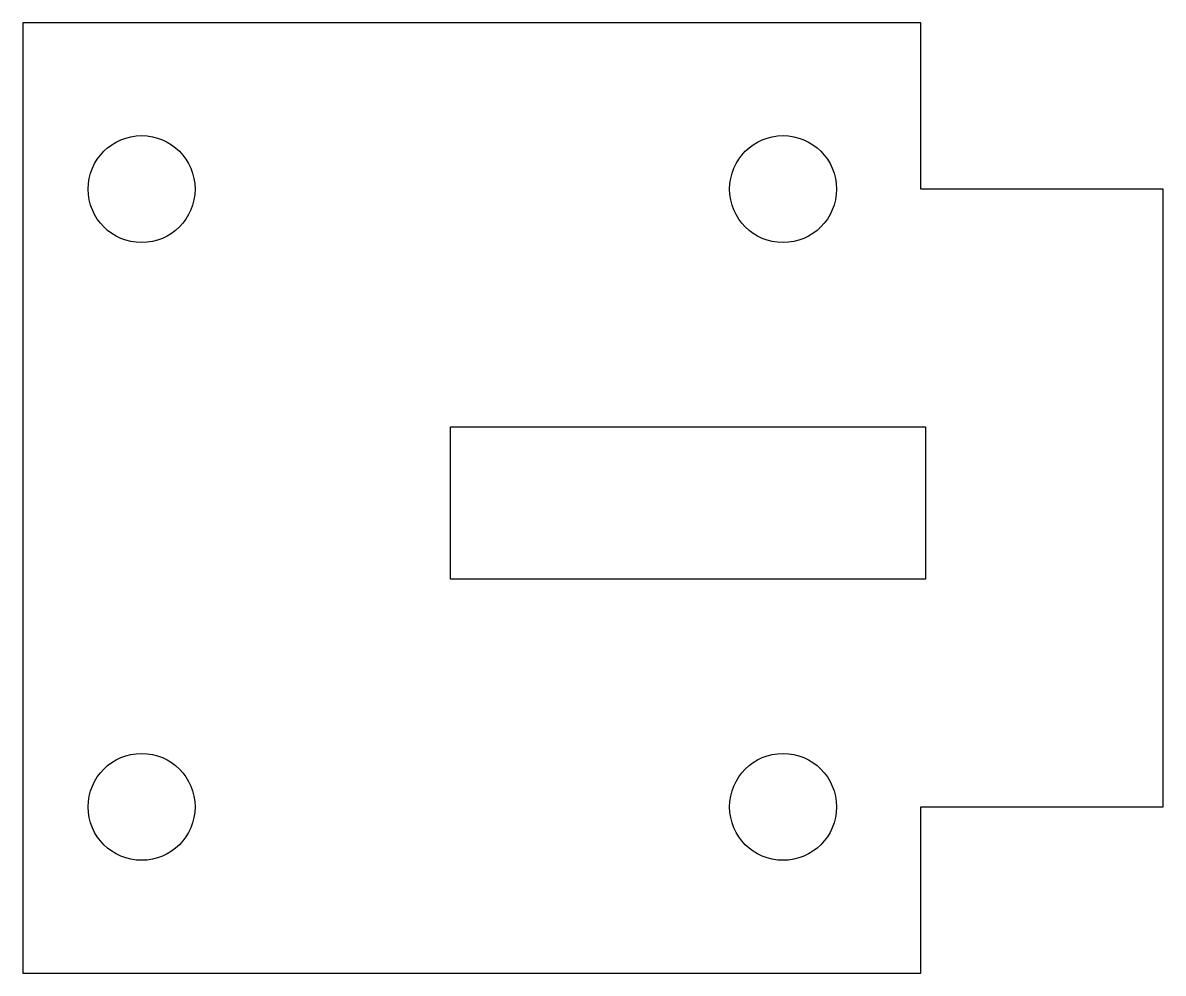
# Model space of a CAD drawing. Header units: millimetres. Extents: x -30 to 18, y -24.3 to 15.7.
import ezdxf

# ---------------------------------------------------------------- set-up
doc = ezdxf.new("R2010")
doc.units = ezdxf.units.MM
doc.layers.get('0').update_dxf_attribs({"linetype": 'CONTINUOUS'})

msp = doc.modelspace()

# ---------------------------------------------------------------- linework, layer by layer
for points in [[(18, -17.346), (18, 8.654), (7.8, 8.654), (7.8, 15.654), (-30, 15.654), (-30, -24.346), (7.8, -24.346), (7.8, -17.346)], [(-12, -7.766), (-12, -1.346), (8, -1.346), (8, -7.766)]]:
    msp.add_lwpolyline(points, close=True)
for centre in [(-25, 8.654), (2, 8.654), (-25, -17.346), (2, -17.346)]:
    msp.add_circle(centre, 2.25)

doc.saveas('drawing.dxf')
